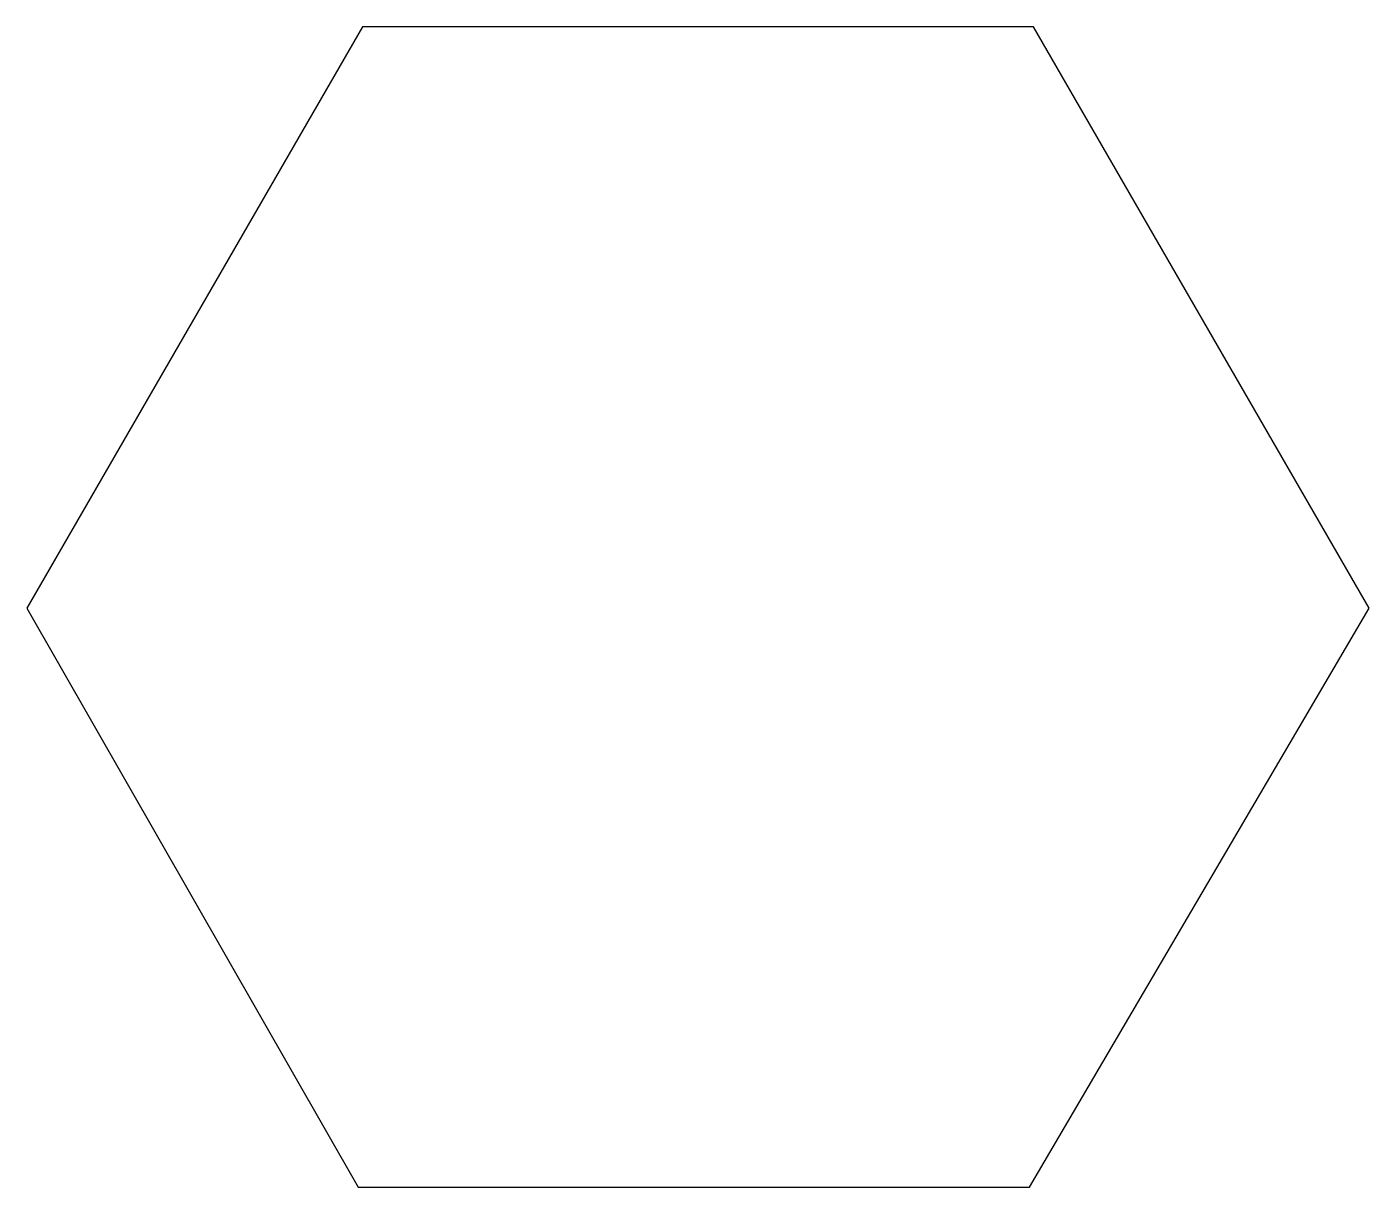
# Model space of a CAD drawing. Extents: x -7.4 to 22.6, y 0 to 25.9.
import ezdxf

# ---------------------------------------------------------------- set-up
doc = ezdxf.new("R2010")
doc.units = 0
doc.header["$MEASUREMENT"] = 0

msp = doc.modelspace()

# ---------------------------------------------------------------- linework, layer by layer
for p, q in [((0.092, 25.927), (-7.408, 12.937)), ((15.092, 25.927), (0.092, 25.927)), ((22.592, 12.937), (15.092, 25.927)), ((-7.408, 12.937), (0, 0)), ((15, 0), (22.592, 12.937)), ((0, 0), (15, 0))]:
    msp.add_line(p, q)

doc.saveas('drawing.dxf')
